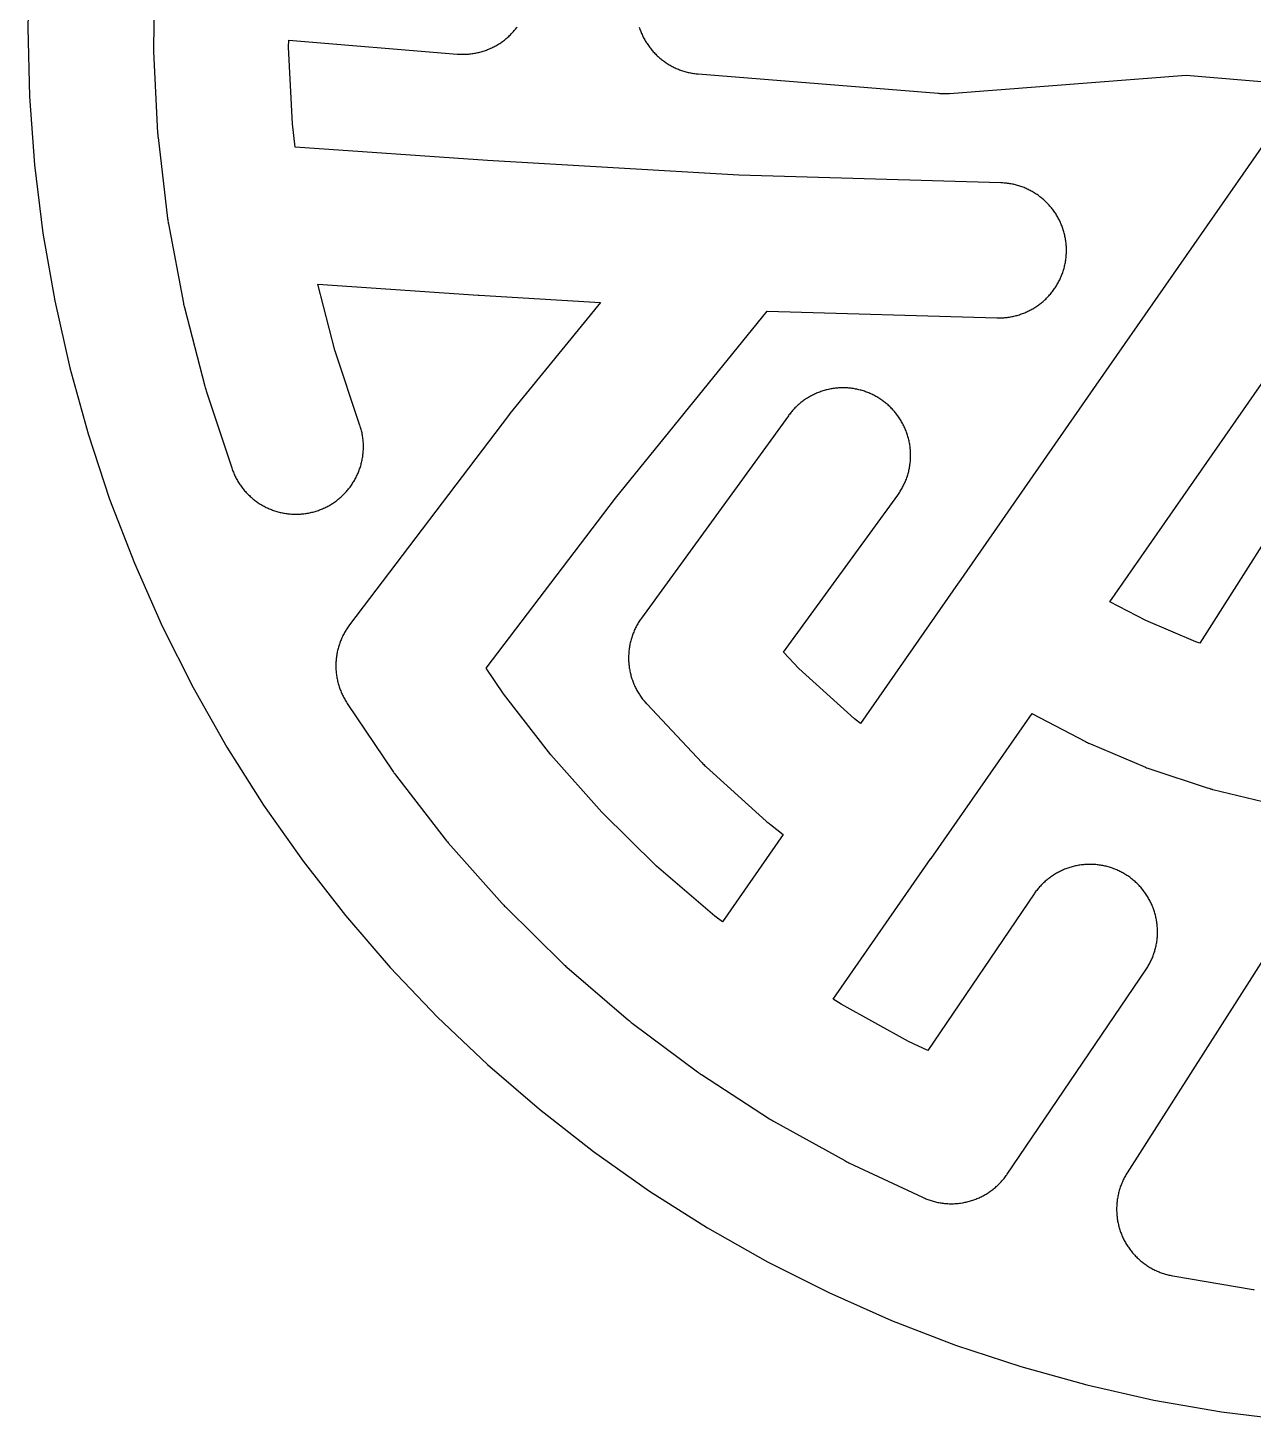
# Model space of a CAD drawing. Header units: millimetres. Extents: x -145 to 145, y -145 to 145.
# Drawn here: x -145 to -18, y -144.3 to 0 of the extents above; entities that cross this region are included whole.
import ezdxf

# ---------------------------------------------------------------- set-up
doc = ezdxf.new("R2010")
doc.units = ezdxf.units.MM
doc.layers.add('BOUNDARY', color=3, linetype='CONTINUOUS')
doc.layers.add('CORRIDORS', color=1, linetype='CONTINUOUS')

msp = doc.modelspace()

# ---------------------------------------------------------------- linework, layer by layer
at = {"layer": 'BOUNDARY'}
msp.add_lwpolyline([(-144.825, 7.115), (-145, 0), (-144.825, -7.115), (-144.302, -14.212), (-143.431, -21.276), (-142.214, -28.288), (-140.655, -35.232), (-138.756, -42.091), (-136.524, -48.849), (-133.963, -55.489), (-131.078, -61.995), (-127.879, -68.353), (-124.371, -74.545), (-120.563, -80.558), (-116.465, -86.376), (-112.087, -91.987), (-107.438, -97.376), (-102.53, -102.53), (-97.376, -107.438), (-91.987, -112.087), (-86.376, -116.465), (-80.558, -120.563), (-74.545, -124.371), (-68.353, -127.879), (-61.995, -131.078), (-55.489, -133.963), (-48.849, -136.524), (-42.091, -138.756), (-35.232, -140.655), (-28.288, -142.214), (-21.276, -143.431), (-14.212, -144.302)], dxfattribs=at)
at = {"layer": 'CORRIDORS'}
for points in [[(-131.839, 6.449), (-131.982, -1.993), (-131.983, -2.112), (-131.982, -2.23), (-131.979, -2.348), (-131.974, -2.466), (-131.547, -10.899), (-131.54, -11.017), (-131.531, -11.135), (-131.52, -11.253), (-131.507, -11.371), (-130.511, -19.756), (-130.511, -19.758), (-130.497, -19.867), (-130.495, -19.882), (-130.494, -19.89), (-130.477, -20.007), (-130.458, -20.124), (-130.447, -20.182), (-130.441, -20.217), (-130.422, -20.314), (-128.879, -28.52), (-128.857, -28.637), (-128.832, -28.752), (-128.805, -28.868), (-128.776, -28.982), (-126.659, -37.154), (-126.629, -37.269), (-126.596, -37.382), (-126.562, -37.496), (-126.526, -37.607), (-123.863, -45.618), (-123.824, -45.73), (-123.784, -45.841), (-123.742, -45.952), (-123.698, -46.062), (-123.652, -46.171), (-123.605, -46.279), (-123.556, -46.387), (-123.504, -46.493), (-123.451, -46.599), (-123.396, -46.704), (-123.34, -46.808), (-123.282, -46.911), (-123.222, -47.013), (-123.16, -47.114), (-123.096, -47.214), (-123.031, -47.313), (-122.964, -47.41), (-122.896, -47.507), (-122.826, -47.602), (-122.754, -47.696), (-122.681, -47.789), (-122.606, -47.881), (-122.53, -47.971), (-122.452, -48.06), (-122.373, -48.148), (-122.292, -48.235), (-122.21, -48.32), (-122.126, -48.403), (-122.041, -48.485), (-121.954, -48.566), (-121.867, -48.645), (-121.777, -48.723), (-121.687, -48.8), (-121.595, -48.874), (-121.502, -48.947), (-121.408, -49.019), (-121.313, -49.089), (-121.216, -49.157), (-121.118, -49.224), (-121.019, -49.289), (-120.92, -49.353), (-120.819, -49.414), (-120.717, -49.474), (-120.614, -49.532), (-120.51, -49.589), (-120.405, -49.644), (-120.299, -49.697), (-120.192, -49.748), (-120.085, -49.797), (-119.976, -49.845), (-119.867, -49.89), (-119.757, -49.934), (-119.647, -49.976), (-119.535, -50.016), (-119.423, -50.054), (-119.311, -50.091), (-119.197, -50.125), (-119.084, -50.157), (-118.969, -50.188), (-118.855, -50.216), (-118.739, -50.243), (-118.624, -50.268), (-118.507, -50.291), (-118.391, -50.311), (-118.274, -50.33), (-118.157, -50.347), (-118.04, -50.362), (-117.922, -50.375), (-117.804, -50.386), (-117.686, -50.394), (-117.568, -50.401), (-117.45, -50.406), (-117.332, -50.409), (-117.213, -50.41), (-117.095, -50.409), (-116.977, -50.406), (-116.858, -50.401), (-116.74, -50.394), (-116.622, -50.384), (-116.505, -50.373), (-116.387, -50.36), (-116.27, -50.345), (-116.153, -50.328), (-116.036, -50.309), (-115.919, -50.288), (-115.803, -50.265), (-115.688, -50.24), (-115.572, -50.213), (-115.458, -50.185), (-115.343, -50.154), (-115.23, -50.121), (-115.116, -50.086), (-115.004, -50.05), (-114.892, -50.012), (-114.781, -49.971), (-114.67, -49.929), (-114.56, -49.885), (-114.451, -49.839), (-114.343, -49.791), (-114.236, -49.742), (-114.129, -49.691), (-114.023, -49.637), (-113.918, -49.583), (-113.815, -49.526), (-113.712, -49.467), (-113.61, -49.407), (-113.509, -49.345), (-113.409, -49.282), (-113.311, -49.217), (-113.213, -49.15), (-113.116, -49.081), (-113.021, -49.011), (-112.927, -48.939), (-112.834, -48.866), (-112.743, -48.791), (-112.652, -48.714), (-112.563, -48.636), (-112.476, -48.557), (-112.389, -48.476), (-112.304, -48.394), (-112.221, -48.31), (-112.139, -48.225), (-112.058, -48.138), (-111.979, -48.05), (-111.901, -47.961), (-111.825, -47.87), (-111.751, -47.779), (-111.677, -47.686), (-111.606, -47.591), (-111.536, -47.496), (-111.468, -47.399), (-111.401, -47.301), (-111.336, -47.202), (-111.273, -47.102), (-111.212, -47.001), (-111.152, -46.899), (-111.094, -46.796), (-111.037, -46.692), (-110.983, -46.587), (-110.93, -46.481), (-110.879, -46.375), (-110.83, -46.267), (-110.782, -46.159), (-110.737, -46.049), (-110.693, -45.939), (-110.651, -45.829), (-110.611, -45.717), (-110.573, -45.605), (-110.537, -45.493), (-110.503, -45.379), (-110.47, -45.266), (-110.44, -45.151), (-110.412, -45.036), (-110.385, -44.921), (-110.36, -44.805), (-110.338, -44.689), (-110.317, -44.573), (-110.299, -44.456), (-110.282, -44.339), (-110.267, -44.221), (-110.254, -44.104), (-110.244, -43.986), (-110.235, -43.868), (-110.228, -43.75), (-110.224, -43.632), (-110.221, -43.513), (-110.22, -43.395), (-110.221, -43.277), (-110.225, -43.158), (-110.23, -43.04), (-110.237, -42.922), (-110.246, -42.804), (-110.258, -42.686), (-110.271, -42.569), (-110.286, -42.451), (-110.303, -42.334), (-110.322, -42.218), (-110.343, -42.101), (-110.367, -41.985), (-110.392, -41.869), (-110.419, -41.754), (-110.448, -41.64), (-110.478, -41.525), (-110.511, -41.412), (-110.546, -41.299), (-110.577, -41.202), (-113.169, -33.404), (-114.945, -26.55), (-98.319, -27.713), (-98.238, -27.718), (-85.666, -28.452), (-95.034, -39.987), (-95.108, -40.08), (-95.176, -40.169), (-111.656, -61.889), (-111.727, -61.984), (-111.796, -62.08), (-111.864, -62.177), (-111.93, -62.275), (-111.994, -62.375), (-112.056, -62.475), (-112.117, -62.577), (-112.176, -62.679), (-112.233, -62.783), (-112.289, -62.887), (-112.343, -62.993), (-112.395, -63.099), (-112.445, -63.206), (-112.493, -63.314), (-112.54, -63.423), (-112.584, -63.532), (-112.627, -63.643), (-112.668, -63.754), (-112.707, -63.866), (-112.744, -63.978), (-112.779, -64.091), (-112.813, -64.204), (-112.844, -64.318), (-112.874, -64.433), (-112.901, -64.548), (-112.927, -64.664), (-112.95, -64.779), (-112.972, -64.896), (-112.992, -65.012), (-113.01, -65.129), (-113.025, -65.247), (-113.039, -65.364), (-113.051, -65.482), (-113.061, -65.6), (-113.068, -65.718), (-113.074, -65.836), (-113.078, -65.954), (-113.08, -66.073), (-113.08, -66.191), (-113.077, -66.309), (-113.073, -66.428), (-113.067, -66.546), (-113.059, -66.664), (-113.049, -66.782), (-113.036, -66.899), (-113.022, -67.017), (-113.006, -67.134), (-112.988, -67.251), (-112.968, -67.368), (-112.946, -67.484), (-112.922, -67.6), (-112.896, -67.715), (-112.868, -67.83), (-112.838, -67.945), (-112.806, -68.059), (-112.773, -68.172), (-112.737, -68.285), (-112.699, -68.397), (-112.66, -68.509), (-112.619, -68.619), (-112.575, -68.73), (-112.53, -68.839), (-112.483, -68.948), (-112.435, -69.055), (-112.384, -69.162), (-112.332, -69.269), (-112.278, -69.374), (-112.222, -69.478), (-112.164, -69.581), (-112.105, -69.684), (-112.044, -69.785), (-111.981, -69.885), (-111.892, -70.021), (-107.187, -77.031), (-107.12, -77.129), (-107.052, -77.225), (-106.982, -77.321), (-106.911, -77.415), (-101.743, -84.092), (-101.595, -84.276), (-101.518, -84.367), (-101.441, -84.455), (-95.834, -90.768), (-95.754, -90.856), (-95.674, -90.943), (-95.591, -91.028), (-95.509, -91.11), (-89.489, -97.032), (-89.404, -97.114), (-89.317, -97.195), (-89.23, -97.275), (-89.14, -97.353), (-82.733, -102.854), (-82.643, -102.93), (-82.551, -103.005), (-82.458, -103.078), (-82.365, -103.149), (-75.602, -108.206), (-75.507, -108.276), (-75.41, -108.345), (-75.348, -108.387), (-75.323, -108.404), (-75.304, -108.417), (-75.205, -108.482), (-75.198, -108.487), (-68.12, -113.063), (-68.02, -113.127), (-67.919, -113.188), (-67.817, -113.248), (-67.715, -113.306), (-60.33, -117.403), (-60.226, -117.46), (-60.121, -117.514), (-60.015, -117.567), (-59.908, -117.619), (-52.264, -121.207), (-52.157, -121.256), (-52.048, -121.304), (-51.939, -121.349), (-51.829, -121.393), (-51.719, -121.435), (-51.608, -121.475), (-51.496, -121.513), (-51.383, -121.55), (-51.27, -121.584), (-51.156, -121.617), (-51.042, -121.647), (-50.927, -121.676), (-50.812, -121.703), (-50.696, -121.727), (-50.58, -121.75), (-50.463, -121.771), (-50.346, -121.79), (-50.229, -121.807), (-50.112, -121.822), (-49.994, -121.834), (-49.877, -121.845), (-49.759, -121.854), (-49.64, -121.861), (-49.522, -121.866), (-49.404, -121.869), (-49.286, -121.87), (-49.167, -121.869), (-49.049, -121.866), (-48.931, -121.861), (-48.813, -121.854), (-48.695, -121.845), (-48.577, -121.834), (-48.459, -121.821), (-48.342, -121.806), (-48.108, -121.77), (-47.992, -121.749), (-47.876, -121.726), (-47.76, -121.701), (-47.645, -121.674), (-47.53, -121.645), (-47.416, -121.614), (-47.302, -121.582), (-47.189, -121.547), (-47.076, -121.511), (-46.964, -121.472), (-46.853, -121.432), (-46.742, -121.39), (-46.633, -121.346), (-46.524, -121.3), (-46.415, -121.252), (-46.308, -121.203), (-46.201, -121.152), (-46.095, -121.099), (-45.991, -121.044), (-45.887, -120.987), (-45.784, -120.929), (-45.682, -120.868), (-45.581, -120.807), (-45.481, -120.743), (-45.383, -120.678), (-45.285, -120.611), (-45.188, -120.542), (-45.093, -120.472), (-44.999, -120.401), (-44.906, -120.327), (-44.815, -120.252), (-44.724, -120.176), (-44.635, -120.098), (-44.547, -120.019), (-44.461, -119.938), (-44.376, -119.855), (-44.293, -119.772), (-44.21, -119.686), (-44.13, -119.6), (-44.051, -119.512), (-43.973, -119.423), (-43.897, -119.332), (-43.822, -119.24), (-43.749, -119.147), (-43.677, -119.053), (-43.608, -118.958), (-43.539, -118.861), (-43.498, -118.801), (-29.128, -97.631), (-29.063, -97.533), (-28.999, -97.433), (-28.936, -97.333), (-28.876, -97.231), (-28.817, -97.128), (-28.76, -97.025), (-28.705, -96.92), (-28.651, -96.815), (-28.599, -96.708), (-28.549, -96.601), (-28.501, -96.493), (-28.455, -96.384), (-28.411, -96.274), (-28.368, -96.164), (-28.327, -96.053), (-28.288, -95.941), (-28.252, -95.829), (-28.216, -95.716), (-28.183, -95.602), (-28.152, -95.488), (-28.123, -95.373), (-28.096, -95.258), (-28.07, -95.143), (-28.047, -95.027), (-28.025, -94.91), (-28.006, -94.794), (-27.988, -94.677), (-27.973, -94.559), (-27.959, -94.442), (-27.948, -94.324), (-27.938, -94.206), (-27.931, -94.088), (-27.925, -93.97), (-27.922, -93.851), (-27.92, -93.733), (-27.921, -93.615), (-27.923, -93.497), (-27.927, -93.378), (-27.934, -93.26), (-27.942, -93.142), (-27.953, -93.024), (-27.965, -92.907), (-27.98, -92.789), (-27.996, -92.672), (-28.014, -92.555), (-28.035, -92.439), (-28.057, -92.322), (-28.081, -92.207), (-28.107, -92.091), (-28.136, -91.976), (-28.166, -91.862), (-28.198, -91.748), (-28.232, -91.635), (-28.268, -91.522), (-28.305, -91.41), (-28.345, -91.298), (-28.386, -91.187), (-28.43, -91.077), (-28.475, -90.968), (-28.522, -90.859), (-28.571, -90.752), (-28.622, -90.645), (-28.674, -90.539), (-28.729, -90.434), (-28.785, -90.33), (-28.843, -90.226), (-28.902, -90.124), (-28.964, -90.023), (-29.027, -89.923), (-29.091, -89.824), (-29.158, -89.726), (-29.226, -89.629), (-29.295, -89.533), (-29.366, -89.439), (-29.439, -89.345), (-29.514, -89.253), (-29.59, -89.163), (-29.667, -89.073), (-29.746, -88.985), (-29.826, -88.898), (-29.908, -88.813), (-29.992, -88.729), (-30.076, -88.646), (-30.162, -88.565), (-30.25, -88.486), (-30.339, -88.407), (-30.429, -88.331), (-30.52, -88.256), (-30.613, -88.182), (-30.707, -88.11), (-30.802, -88.04), (-30.898, -87.971), (-30.996, -87.904), (-31.094, -87.838), (-31.194, -87.774), (-31.294, -87.712), (-31.396, -87.652), (-31.499, -87.593), (-31.603, -87.536), (-31.707, -87.481), (-31.813, -87.427), (-31.919, -87.376), (-32.027, -87.326), (-32.135, -87.278), (-32.244, -87.232), (-32.353, -87.188), (-32.464, -87.145), (-32.575, -87.104), (-32.687, -87.066), (-32.799, -87.029), (-32.912, -86.994), (-33.026, -86.961), (-33.14, -86.93), (-33.255, -86.901), (-33.37, -86.874), (-33.486, -86.849), (-33.602, -86.825), (-33.718, -86.804), (-33.835, -86.785), (-33.952, -86.767), (-34.069, -86.752), (-34.187, -86.739), (-34.304, -86.727), (-34.422, -86.718), (-34.54, -86.71), (-34.659, -86.705), (-34.777, -86.701), (-34.895, -86.7), (-35.014, -86.701), (-35.132, -86.703), (-35.25, -86.708), (-35.368, -86.714), (-35.486, -86.723), (-35.604, -86.734), (-35.722, -86.746), (-35.839, -86.761), (-35.956, -86.777), (-36.073, -86.796), (-36.19, -86.816), (-36.306, -86.839), (-36.422, -86.863), (-36.537, -86.889), (-36.652, -86.918), (-36.766, -86.948), (-36.88, -86.98), (-36.993, -87.014), (-37.106, -87.05), (-37.218, -87.088), (-37.33, -87.128), (-37.44, -87.169), (-37.55, -87.213), (-37.66, -87.258), (-37.768, -87.306), (-37.876, -87.355), (-37.983, -87.406), (-38.089, -87.458), (-38.194, -87.513), (-38.298, -87.569), (-38.401, -87.627), (-38.503, -87.687), (-38.604, -87.748), (-38.704, -87.811), (-38.803, -87.876), (-38.901, -87.942), (-38.998, -88.01), (-39.093, -88.08), (-39.188, -88.152), (-39.281, -88.224), (-39.373, -88.299), (-39.464, -88.375), (-39.553, -88.453), (-39.641, -88.532), (-39.728, -88.612), (-39.813, -88.694), (-39.897, -88.778), (-39.979, -88.862), (-40.06, -88.949), (-40.14, -89.036), (-40.218, -89.125), (-40.295, -89.215), (-40.37, -89.307), (-40.443, -89.399), (-40.515, -89.493), (-40.585, -89.589), (-40.654, -89.685), (-40.712, -89.769), (-51.725, -105.994), (-53.745, -105.046), (-60.714, -101.18), (-61.528, -100.654), (-51.401, -86.102), (-51.384, -86.078), (-40.929, -71.054), (-40.876, -71.083), (-35.389, -73.966), (-35.284, -74.02), (-35.178, -74.072), (-35.071, -74.123), (-34.963, -74.172), (-34.866, -74.213), (-29.16, -76.633), (-29.051, -76.679), (-28.941, -76.722), (-28.83, -76.764), (-28.719, -76.803), (-28.619, -76.837), (-22.766, -78.767), (-22.73, -78.779), (-22.617, -78.815), (-22.504, -78.849), (-22.49, -78.853), (-22.46, -78.862), (-22.421, -78.873), (-22.392, -78.881), (-22.278, -78.911), (-22.263, -78.915), (-22.231, -78.923), (-22.193, -78.932), (-22.177, -78.936), (-16.149, -80.386)], [(-81.637, 0.067), (-81.6, -0.045), (-81.561, -0.157), (-81.52, -0.268), (-81.478, -0.379), (-81.433, -0.488), (-81.387, -0.597), (-81.339, -0.705), (-81.289, -0.812), (-81.237, -0.919), (-81.183, -1.024), (-81.128, -1.129), (-81.071, -1.232), (-81.012, -1.335), (-80.951, -1.437), (-80.889, -1.537), (-80.825, -1.637), (-80.759, -1.735), (-80.692, -1.832), (-80.623, -1.929), (-80.552, -2.024), (-80.48, -2.117), (-80.406, -2.21), (-80.331, -2.301), (-80.254, -2.391), (-80.176, -2.48), (-80.096, -2.567), (-80.015, -2.653), (-79.932, -2.738), (-79.848, -2.821), (-79.762, -2.902), (-79.675, -2.983), (-79.587, -3.061), (-79.497, -3.139), (-79.407, -3.215), (-79.314, -3.289), (-79.221, -3.361), (-79.126, -3.432), (-79.031, -3.502), (-78.934, -3.57), (-78.836, -3.636), (-78.736, -3.7), (-78.636, -3.763), (-78.535, -3.824), (-78.432, -3.884), (-78.329, -3.941), (-78.225, -3.997), (-78.12, -4.051), (-78.014, -4.104), (-77.907, -4.154), (-77.799, -4.203), (-77.69, -4.25), (-77.581, -4.295), (-77.471, -4.338), (-77.36, -4.379), (-77.248, -4.419), (-77.136, -4.456), (-77.023, -4.492), (-76.91, -4.526), (-76.796, -4.558), (-76.681, -4.588), (-76.566, -4.616), (-76.451, -4.642), (-76.335, -4.666), (-76.219, -4.688), (-76.102, -4.708), (-75.985, -4.726), (-75.868, -4.742), (-75.751, -4.756), (-75.633, -4.769), (-75.532, -4.777), (-50.657, -6.779), (-50.631, -6.782), (-50.599, -6.784), (-50.593, -6.785), (-50.475, -6.794), (-50.454, -6.795), (-50.444, -6.796), (-50.425, -6.797), (-50.365, -6.801), (-50.349, -6.801), (-50.277, -6.805), (-50.238, -6.806), (-50.22, -6.806), (-50.207, -6.807), (-50.182, -6.807), (-50.12, -6.809), (-50.079, -6.809), (-50.04, -6.81), (-49.922, -6.81), (-49.804, -6.807), (-49.802, -6.807), (-49.765, -6.806), (-49.753, -6.805), (-49.734, -6.805), (-49.714, -6.804), (-49.685, -6.803), (-49.567, -6.797), (-49.466, -6.79), (-24.936, -4.913), (-12.67, -5.952), (-34.306, -37.042), (-48.563, -57.515), (-48.564, -57.516), (-48.591, -57.555), (-48.596, -57.562), (-58.704, -72.088), (-59.323, -71.617), (-65.106, -66.4), (-66.678, -64.722), (-54.845, -48.422), (-54.777, -48.326), (-54.709, -48.228), (-54.644, -48.13), (-54.58, -48.03), (-54.518, -47.929), (-54.458, -47.828), (-54.399, -47.725), (-54.343, -47.621), (-54.287, -47.516), (-54.234, -47.411), (-54.183, -47.304), (-54.133, -47.197), (-54.085, -47.089), (-54.039, -46.98), (-53.995, -46.87), (-53.952, -46.759), (-53.912, -46.648), (-53.873, -46.536), (-53.837, -46.424), (-53.802, -46.311), (-53.769, -46.197), (-53.738, -46.083), (-53.709, -45.968), (-53.682, -45.853), (-53.657, -45.737), (-53.634, -45.621), (-53.613, -45.505), (-53.594, -45.388), (-53.576, -45.271), (-53.561, -45.154), (-53.548, -45.036), (-53.536, -44.918), (-53.527, -44.8), (-53.52, -44.682), (-53.515, -44.564), (-53.511, -44.446), (-53.51, -44.328), (-53.511, -44.209), (-53.513, -44.091), (-53.518, -43.973), (-53.525, -43.855), (-53.534, -43.737), (-53.544, -43.619), (-53.557, -43.501), (-53.572, -43.384), (-53.588, -43.267), (-53.607, -43.15), (-53.627, -43.033), (-53.65, -42.917), (-53.675, -42.801), (-53.701, -42.686), (-53.729, -42.571), (-53.76, -42.457), (-53.792, -42.343), (-53.826, -42.23), (-53.862, -42.117), (-53.9, -42.005), (-53.94, -41.894), (-53.982, -41.783), (-54.026, -41.673), (-54.071, -41.564), (-54.119, -41.455), (-54.168, -41.348), (-54.219, -41.241), (-54.272, -41.135), (-54.326, -41.03), (-54.382, -40.926), (-54.44, -40.823), (-54.5, -40.721), (-54.562, -40.62), (-54.625, -40.52), (-54.69, -40.421), (-54.757, -40.323), (-54.825, -40.226), (-54.895, -40.131), (-54.966, -40.036), (-55.039, -39.943), (-55.114, -39.851), (-55.19, -39.761), (-55.267, -39.672), (-55.347, -39.584), (-55.427, -39.497), (-55.509, -39.412), (-55.593, -39.328), (-55.678, -39.246), (-55.764, -39.165), (-55.852, -39.085), (-55.941, -39.007), (-56.031, -38.931), (-56.122, -38.856), (-56.215, -38.782), (-56.309, -38.711), (-56.405, -38.64), (-56.501, -38.572), (-56.599, -38.505), (-56.697, -38.44), (-56.797, -38.376), (-56.898, -38.314), (-57, -38.254), (-57.103, -38.195), (-57.206, -38.139), (-57.311, -38.084), (-57.417, -38.03), (-57.523, -37.979), (-57.631, -37.93), (-57.739, -37.882), (-57.848, -37.836), (-57.958, -37.792), (-58.069, -37.75), (-58.18, -37.709), (-58.292, -37.671), (-58.404, -37.634), (-58.517, -37.6), (-58.631, -37.567), (-58.745, -37.536), (-58.86, -37.507), (-58.975, -37.48), (-59.091, -37.455), (-59.207, -37.432), (-59.323, -37.411), (-59.44, -37.392), (-59.557, -37.375), (-59.675, -37.36), (-59.792, -37.347), (-59.91, -37.336), (-60.028, -37.327), (-60.146, -37.319), (-60.264, -37.314), (-60.383, -37.311), (-60.501, -37.31), (-60.619, -37.311), (-60.737, -37.314), (-60.856, -37.319), (-60.974, -37.325), (-61.092, -37.334), (-61.21, -37.345), (-61.327, -37.358), (-61.445, -37.373), (-61.562, -37.389), (-61.679, -37.408), (-61.795, -37.429), (-61.911, -37.452), (-62.027, -37.476), (-62.142, -37.503), (-62.257, -37.532), (-62.371, -37.562), (-62.485, -37.594), (-62.598, -37.629), (-62.711, -37.665), (-62.823, -37.703), (-62.934, -37.743), (-63.045, -37.785), (-63.155, -37.829), (-63.264, -37.875), (-63.372, -37.922), (-63.48, -37.971), (-63.587, -38.022), (-63.693, -38.075), (-63.797, -38.13), (-63.901, -38.186), (-64.004, -38.245), (-64.107, -38.305), (-64.208, -38.366), (-64.307, -38.43), (-64.406, -38.495), (-64.504, -38.561), (-64.601, -38.63), (-64.696, -38.7), (-64.79, -38.771), (-64.883, -38.844), (-64.975, -38.919), (-65.066, -38.995), (-65.155, -39.073), (-65.243, -39.152), (-65.329, -39.233), (-65.414, -39.315), (-65.498, -39.399), (-65.58, -39.484), (-65.661, -39.57), (-65.74, -39.658), (-65.818, -39.747), (-65.895, -39.837), (-65.97, -39.929), (-66.043, -40.022), (-66.114, -40.116), (-66.175, -40.198), (-81.405, -61.178), (-81.473, -61.274), (-81.541, -61.372), (-81.606, -61.47), (-81.67, -61.57), (-81.732, -61.671), (-81.792, -61.772), (-81.851, -61.875), (-81.907, -61.979), (-81.963, -62.084), (-82.016, -62.189), (-82.067, -62.296), (-82.117, -62.403), (-82.165, -62.511), (-82.211, -62.62), (-82.255, -62.73), (-82.298, -62.841), (-82.338, -62.952), (-82.377, -63.064), (-82.413, -63.176), (-82.448, -63.289), (-82.481, -63.403), (-82.512, -63.517), (-82.541, -63.632), (-82.568, -63.747), (-82.593, -63.863), (-82.616, -63.979), (-82.637, -64.095), (-82.656, -64.212), (-82.674, -64.329), (-82.689, -64.446), (-82.702, -64.564), (-82.714, -64.682), (-82.723, -64.8), (-82.73, -64.918), (-82.735, -65.036), (-82.739, -65.154), (-82.74, -65.272), (-82.739, -65.391), (-82.737, -65.509), (-82.732, -65.627), (-82.725, -65.745), (-82.716, -65.863), (-82.706, -65.981), (-82.693, -66.099), (-82.678, -66.216), (-82.662, -66.333), (-82.643, -66.45), (-82.623, -66.567), (-82.6, -66.683), (-82.575, -66.799), (-82.549, -66.914), (-82.521, -67.029), (-82.49, -67.143), (-82.458, -67.257), (-82.424, -67.37), (-82.388, -67.483), (-82.35, -67.595), (-82.31, -67.706), (-82.268, -67.817), (-82.224, -67.927), (-82.179, -68.036), (-82.131, -68.145), (-82.082, -68.252), (-82.031, -68.359), (-81.978, -68.465), (-81.924, -68.57), (-81.868, -68.674), (-81.81, -68.777), (-81.75, -68.879), (-81.688, -68.98), (-81.625, -69.08), (-81.56, -69.179), (-81.493, -69.277), (-81.425, -69.374), (-81.355, -69.469), (-81.284, -69.564), (-81.211, -69.657), (-81.136, -69.749), (-81.06, -69.839), (-80.983, -69.928), (-80.903, -70.016), (-80.847, -70.077), (-75.12, -76.187), (-75.039, -76.273), (-74.956, -76.357), (-74.871, -76.44), (-74.785, -76.521), (-74.702, -76.597), (-68.484, -82.207), (-68.396, -82.286), (-68.306, -82.363), (-68.215, -82.438), (-68.122, -82.512), (-68.033, -82.581), (-66.708, -83.589), (-73.019, -92.657), (-73.791, -92.079), (-79.842, -86.884), (-85.523, -81.295), (-90.809, -75.343), (-95.701, -69.023), (-97.483, -66.369), (-84.107, -48.74), (-68.367, -29.358), (-44.565, -30.057), (-44.447, -30.059), (-44.329, -30.06), (-44.21, -30.058), (-44.092, -30.055), (-43.974, -30.049), (-43.856, -30.042), (-43.738, -30.032), (-43.62, -30.021), (-43.503, -30.007), (-43.385, -29.992), (-43.268, -29.974), (-43.152, -29.955), (-43.035, -29.933), (-42.919, -29.91), (-42.804, -29.885), (-42.689, -29.858), (-42.574, -29.828), (-42.46, -29.797), (-42.346, -29.764), (-42.233, -29.729), (-42.121, -29.692), (-42.009, -29.653), (-41.898, -29.613), (-41.787, -29.57), (-41.678, -29.526), (-41.569, -29.479), (-41.461, -29.431), (-41.353, -29.381), (-41.247, -29.33), (-41.141, -29.276), (-41.037, -29.221), (-40.933, -29.164), (-40.831, -29.105), (-40.729, -29.045), (-40.628, -28.982), (-40.529, -28.918), (-40.43, -28.853), (-40.333, -28.786), (-40.237, -28.717), (-40.142, -28.646), (-40.048, -28.574), (-39.955, -28.5), (-39.864, -28.425), (-39.774, -28.348), (-39.685, -28.27), (-39.598, -28.19), (-39.512, -28.109), (-39.427, -28.026), (-39.344, -27.942), (-39.262, -27.857), (-39.182, -27.77), (-39.103, -27.682), (-39.025, -27.592), (-38.95, -27.502), (-38.875, -27.409), (-38.803, -27.316), (-38.731, -27.222), (-38.662, -27.126), (-38.594, -27.029), (-38.528, -26.931), (-38.463, -26.832), (-38.4, -26.732), (-38.339, -26.63), (-38.279, -26.528), (-38.222, -26.425), (-38.166, -26.321), (-38.112, -26.215), (-38.059, -26.109), (-38.008, -26.002), (-37.96, -25.895), (-37.913, -25.786), (-37.867, -25.677), (-37.824, -25.567), (-37.783, -25.456), (-37.743, -25.344), (-37.706, -25.232), (-37.67, -25.119), (-37.636, -25.006), (-37.604, -24.892), (-37.574, -24.777), (-37.546, -24.663), (-37.52, -24.547), (-37.496, -24.431), (-37.473, -24.315), (-37.453, -24.198), (-37.435, -24.082), (-37.419, -23.964), (-37.404, -23.847), (-37.392, -23.729), (-37.382, -23.611), (-37.373, -23.493), (-37.367, -23.375), (-37.363, -23.257), (-37.36, -23.139), (-37.36, -23.02), (-37.362, -22.902), (-37.365, -22.784), (-37.371, -22.666), (-37.379, -22.548), (-37.388, -22.43), (-37.4, -22.312), (-37.414, -22.194), (-37.429, -22.077), (-37.447, -21.96), (-37.467, -21.843), (-37.488, -21.727), (-37.512, -21.611), (-37.537, -21.496), (-37.564, -21.38), (-37.594, -21.266), (-37.625, -21.152), (-37.658, -21.038), (-37.693, -20.925), (-37.769, -20.701), (-37.81, -20.59), (-37.853, -20.48), (-37.898, -20.37), (-37.944, -20.261), (-37.992, -20.153), (-38.042, -20.046), (-38.094, -19.94), (-38.148, -19.834), (-38.203, -19.73), (-38.26, -19.626), (-38.319, -19.523), (-38.38, -19.422), (-38.442, -19.321), (-38.506, -19.222), (-38.572, -19.123), (-38.639, -19.026), (-38.708, -18.93), (-38.779, -18.835), (-38.851, -18.741), (-38.925, -18.649), (-39, -18.557), (-39.077, -18.468), (-39.155, -18.379), (-39.235, -18.292), (-39.317, -18.206), (-39.399, -18.121), (-39.484, -18.038), (-39.569, -17.956), (-39.656, -17.876), (-39.744, -17.797), (-39.834, -17.72), (-39.925, -17.644), (-40.017, -17.57), (-40.111, -17.497), (-40.205, -17.426), (-40.301, -17.357), (-40.398, -17.289), (-40.496, -17.223), (-40.595, -17.159), (-40.696, -17.096), (-40.797, -17.035), (-40.899, -16.975), (-41.003, -16.918), (-41.107, -16.862), (-41.212, -16.808), (-41.318, -16.755), (-41.425, -16.705), (-41.533, -16.656), (-41.642, -16.609), (-41.751, -16.564), (-41.861, -16.521), (-41.972, -16.48), (-42.084, -16.44), (-42.196, -16.403), (-42.309, -16.367), (-42.422, -16.334), (-42.536, -16.302), (-42.651, -16.272), (-42.766, -16.244), (-42.881, -16.218), (-42.997, -16.194), (-43.113, -16.172), (-43.23, -16.152), (-43.347, -16.134), (-43.464, -16.118), (-43.581, -16.103), (-43.699, -16.091), (-43.817, -16.081), (-43.935, -16.073), (-44.053, -16.067), (-44.155, -16.063), (-71.317, -15.266), (-97.364, -13.745), (-117.292, -12.351), (-117.577, -9.955), (-117.98, -1.995), (-117.968, -1.265), (-100.489, -2.716), (-100.371, -2.725), (-100.253, -2.732), (-100.135, -2.736), (-100.017, -2.739), (-99.898, -2.74), (-99.78, -2.739), (-99.662, -2.736), (-99.543, -2.73), (-99.425, -2.723), (-99.307, -2.714), (-99.19, -2.703), (-99.072, -2.69), (-98.955, -2.675), (-98.838, -2.657), (-98.721, -2.638), (-98.604, -2.617), (-98.488, -2.594), (-98.373, -2.569), (-98.258, -2.542), (-98.143, -2.513), (-98.029, -2.482), (-97.915, -2.45), (-97.802, -2.415), (-97.689, -2.378), (-97.577, -2.34), (-97.466, -2.3), (-97.356, -2.257), (-97.246, -2.213), (-97.137, -2.167), (-97.029, -2.119), (-96.921, -2.07), (-96.815, -2.018), (-96.709, -1.965), (-96.604, -1.91), (-96.5, -1.853), (-96.397, -1.795), (-96.296, -1.735), (-96.195, -1.673), (-96.095, -1.609), (-95.996, -1.544), (-95.899, -1.477), (-95.802, -1.408), (-95.707, -1.338), (-95.613, -1.266), (-95.52, -1.193), (-95.429, -1.118), (-95.339, -1.041), (-95.25, -0.963), (-95.162, -0.884), (-95.076, -0.803), (-94.991, -0.72), (-94.907, -0.636), (-94.825, -0.551), (-94.745, -0.465), (-94.666, -0.377), (-94.588, -0.287), (-94.512, -0.197), (-94.437, -0.105), (-94.364, -0.012), (-94.293, 0.083)], [(-12.127, -45.854), (-23.523, -63.776), (-23.965, -63.63), (-29.126, -61.441), (-32.868, -59.475), (-22.816, -45.04), (-22.814, -45.038), (5.746, -3.998)], [(-16.424, -95.69), (-31.064, -118.68), (-31.127, -118.78), (-31.188, -118.882), (-31.247, -118.984), (-31.305, -119.088), (-31.361, -119.192), (-31.415, -119.297), (-31.467, -119.403), (-31.517, -119.51), (-31.566, -119.618), (-31.613, -119.727), (-31.658, -119.836), (-31.701, -119.947), (-31.742, -120.057), (-31.781, -120.169), (-31.819, -120.281), (-31.854, -120.394), (-31.888, -120.508), (-31.92, -120.622), (-31.949, -120.736), (-31.977, -120.851), (-32.003, -120.967), (-32.027, -121.082), (-32.049, -121.199), (-32.069, -121.315), (-32.087, -121.432), (-32.103, -121.55), (-32.117, -121.667), (-32.129, -121.785), (-32.139, -121.903), (-32.147, -122.021), (-32.154, -122.139), (-32.158, -122.257), (-32.16, -122.375), (-32.16, -122.494), (-32.158, -122.612), (-32.154, -122.73), (-32.148, -122.848), (-32.14, -122.966), (-32.13, -123.084), (-32.118, -123.202), (-32.105, -123.32), (-32.089, -123.437), (-32.071, -123.554), (-32.051, -123.67), (-32.029, -123.787), (-32.005, -123.903), (-31.98, -124.018), (-31.952, -124.133), (-31.923, -124.248), (-31.891, -124.362), (-31.858, -124.475), (-31.822, -124.588), (-31.785, -124.701), (-31.746, -124.812), (-31.705, -124.923), (-31.662, -125.033), (-31.617, -125.143), (-31.57, -125.252), (-31.522, -125.36), (-31.472, -125.467), (-31.42, -125.573), (-31.366, -125.678), (-31.31, -125.783), (-31.253, -125.886), (-31.194, -125.989), (-31.133, -126.09), (-31.07, -126.191), (-31.006, -126.29), (-30.94, -126.388), (-30.873, -126.485), (-30.803, -126.581), (-30.733, -126.676), (-30.66, -126.77), (-30.586, -126.862), (-30.511, -126.953), (-30.434, -127.043), (-30.355, -127.132), (-30.275, -127.219), (-30.194, -127.304), (-30.111, -127.389), (-30.026, -127.472), (-29.941, -127.553), (-29.853, -127.633), (-29.765, -127.712), (-29.675, -127.789), (-29.584, -127.865), (-29.492, -127.939), (-29.398, -128.011), (-29.304, -128.082), (-29.208, -128.151), (-29.11, -128.219), (-29.012, -128.285), (-28.913, -128.349), (-28.812, -128.412), (-28.711, -128.472), (-28.609, -128.532), (-28.505, -128.589), (-28.401, -128.645), (-28.295, -128.699), (-28.189, -128.751), (-28.082, -128.801), (-27.974, -128.849), (-27.865, -128.896), (-27.756, -128.941), (-27.646, -128.984), (-27.535, -129.025), (-27.423, -129.064), (-27.311, -129.101), (-27.198, -129.137), (-27.084, -129.17), (-26.97, -129.202), (-26.856, -129.231), (-26.741, -129.259), (-26.625, -129.285), (-26.509, -129.309), (-26.337, -129.34), (-18.014, -130.76), (-17.897, -130.779)]]:
    msp.add_lwpolyline(points, dxfattribs=at)

doc.saveas('drawing.dxf')
